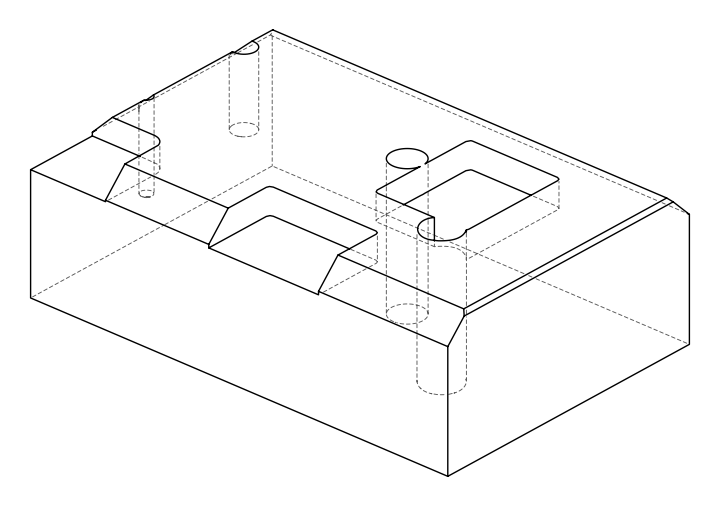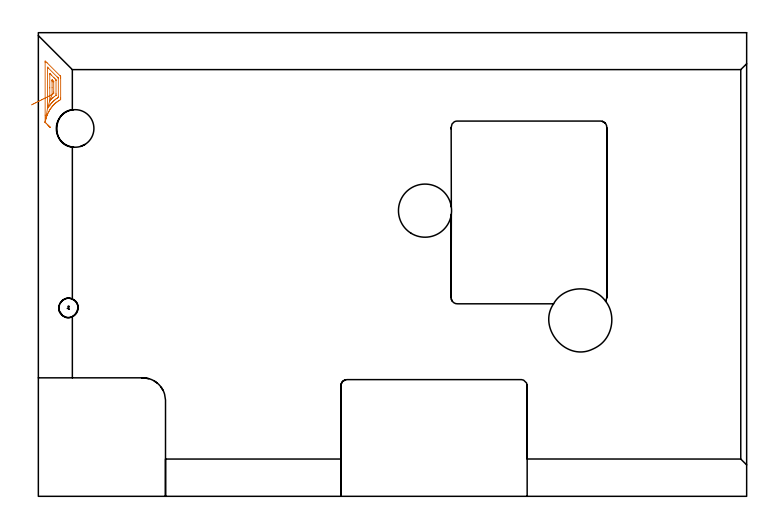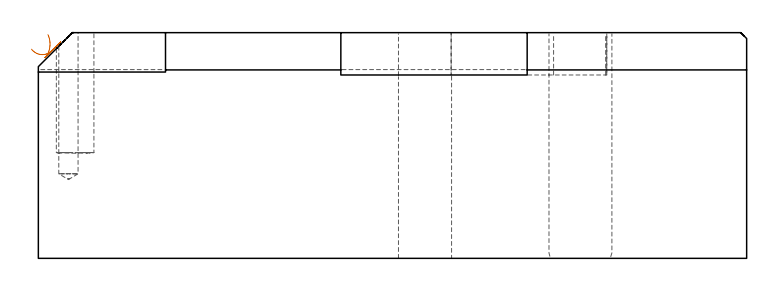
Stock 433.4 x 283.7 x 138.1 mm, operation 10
(PLAN: 17 operations, 10 tool changes, 284.3 min)
(1 SPOT_DRILL | STEP1HOLE_1 | NXT0321_9005460120000 | 0.05 min | 179 mm3)
(2 SPOT_DRILL_1 | STEP1POCKET | NXT0321_9005460120000 | 0.03 min | 1 mm3)
(3 DRILL_BLIND_HOLE_INTO_CENTER | STEP1HOLE_1 | NXT0301_056 | 0.06 min | 547 mm3)
(4 GUN_DRILL_THROUGH_HOLE | STEP1HOLE_1 | UGT0307_005 | 0.64 min | 6782 mm3)
(5 SPADE_DRILL_TO_ENLARGE_THROUGH_HOLE | STEP1HOLE_1 | UGT0306_010 | 0.59 min | 33665 mm3)
(6 DRILL_TO_ENLARGE_THROUGH_HOLE | STEP1HOLE_1 | UGT0301_001 | 0.61 min | 73306 mm3)
(7 DRILL_BLIND_HOLE_INTO_CENTER_1 | STEP1POCKET | UGT0301_228 | 0.37 min | 9528 mm3)
(8 INDEXABLE_INSERT_DRILL_BLIND_HOLE_FROM_SOLID | STEP1POCKET_1 | NXT0302_017 | 0.3 min | 30509 mm3)
(9 AREA_MILL | FG_CHAMFER_SURFACE | UGT0205_001 | 7.93 min | 32125 mm3)
(10 AREA_MILL_1 | FG_CHAMFER_SURFACE_1 | UGT0205_001 | 12.66 min | 46243 mm3)
(11 AREA_MILL_2 | FG_CHAMFER_SURFACE_2 | UGT0205_001 | 27.56 min | 107477 mm3)
(12 AREA_MILL_3 | FG_CHAMFER_SURFACE_3 | UGT0205_001 | 9.85 min | 37021 mm3)
(13 AREA_MILL_4 | FG_CHAMFER_SURFACE_4 | UGT0205_001 | 4.03 min | 1564 mm3)
(14 MILL_CORNER_NOTCH_RECTANGULAR | CORNER_NOTCH_RECTANGULAR | UGT0201_109 | Follow Part, ap 6.35, ae 75% | 3.54 min | 131106 mm3)
(15 MILL_OPEN_POCKET | POCKET_OPEN | NXT0201_008 | Follow Part, ap 1.5, ae 75% | 86.68 min | 275355 mm3)
(16 MILL_SLOT | SLOT_PARTIAL_RECTANGULAR | NXT0201_008 | Follow Part, ap 1.5, ae 75% | 115.79 min | 206467 mm3)
(17 MILL_THROUGH_HOLE_FROM_SOLID_MATERIAL | STEP1HOLE | NXT0201_007 | Circular | 13.65 min | 154702 mm3)
(TOOL NXT0321_9005460120000 | NC Spot Drill, 142deg, 12mm, Carbide, Uncoated | D12 PA142 FL30 Z2)
(TOOL NXT0301_056 | Carbide Drill 8.5mm [860.1-0850-026A1-MM 2214] | D8.5 PA140 FL47 Z2)
(TOOL UGT0307_005 | Gun Drill 8.3 mm | D8.3 PA130 FL24 Z1)
(TOOL UGT0306_010 | Spade Drill 19.5mm | D19.5 PA132 FL10 Z2)
(TOOL UGT0301_001 | Twist Drill 32.5 mm | D32.5 PA118 FL185 Z2)
(TOOL UGT0301_228 | Twist Drill 11.8 mm | D11.8 PA118 FL93 Z2)
(TOOL NXT0302_017 | Index. Insert Drill 23mm [880-D2300L25-05] | D23 PA176 FL115 Z2)
(TOOL UGT0205_001 | Chamfer Mill 20 x 3 x 45 deg. | D20 FL50 Z2)
(TOOL UGT0201_109 | End Mill 25.4 mm | D25.4 FL25 Z2)
(TOOL NXT0201_008 | ENDMILL 6mm [2P460-0600-NA 1630] | D6 FL26 Z6)
(TOOL NXT0201_007 | ENDMILL 25mm [R216.25-25050GCK54P 1620] | D25 R3 FL54 Z5)
(OP 10 AREA_MILL_1, part 2 of 2)
G0 Z148.1
X5.853 Y227.157
Z136.896
G1 X6.186 Y226.823 Z136.162
X6.473 Y226.535 Z135.39
X6.711 Y226.297 Z134.586
X6.899 Y226.109 Z133.755
X7.035 Y225.973 Z132.904
X7.118 Y225.889 Z132.039
X7.147 Y225.86 Z131.168
X7.123 Y225.884 Z130.296
X7.045 Y225.962 Z129.431
X6.914 Y226.094 Z128.578
X6.731 Y226.277 Z127.745
X6.498 Y226.511 Z126.938
X6.215 Y226.794 Z126.163
X5.887 Y227.123 Z125.425
X5.513 Y227.497 Z124.731
X5.099 Y227.912 Z124.085
X4.646 Y228.366 Z123.493
X4.159 Y228.854 Z122.959
X4.158 Y228.855 Z122.958
X4.157 Y229.545 Z122.957
Y233.256
X4.158 Y265.485 Z122.958
X4.161 Y266.093 Z122.961
X4.164 Y266.363 Z122.964
X4.442 Y266.148 Z123.242
X4.504 Y266.093 Z123.304
X5.334 Y265.268 Z124.134
X13.358 Y257.244 Z132.158
X13.441 Y257.159 Z132.241
X13.524 Y257.067 Z132.324
X13.636 Y256.94 Z132.436
X13.638 Y256.878 Z132.438
X13.642 Y256.266 Z132.442
X13.643 Y255.98 Z132.443
X13.642 Y243.758 Z132.442
X13.641 Y243.474 Z132.441
X13.636 Y242.865 Z132.436
X13.627 Y242.734 Z132.427
X13.54 Y242.682 Z132.34
X12.974 Y242.356 Z131.774
X12.466 Y242.058 Z131.266
X12.324 Y241.972 Z131.124
X11.883 Y241.662 Z130.683
X11.575 Y241.441 Z130.375
X11.366 Y241.287 Z130.166
X11.091 Y241.078 Z129.891
X10.867 Y240.894 Z129.667
X10.683 Y240.739 Z129.483
X10.388 Y240.481 Z129.188
X10.057 Y240.185 Z128.857
X9.92 Y240.056 Z128.72
X9.792 Y239.931 Z128.592
X9.475 Y239.609 Z128.275
X9.167 Y239.291 Z127.967
X9.039 Y239.152 Z127.839
X8.9 Y238.994 Z127.7
X8.393 Y238.398 Z127.193
X8.221 Y238.185 Z127.021
X8.008 Y237.912 Z126.808
X7.834 Y237.679 Z126.634
X7.707 Y237.505 Z126.507
X7.465 Y237.156 Z126.265
X7.117 Y236.647 Z125.917
X7.103 Y236.625 Z125.903
X7.094 Y236.611 Z125.894
X6.77 Y236.065 Z125.57
X6.569 Y235.718 Z125.369
X6.447 Y235.496 Z125.247
X6.225 Y235.08 Z125.025
X6.139 Y234.911 Z124.939
X6.097 Y234.824 Z124.897
X5.851 Y234.306 Z124.651
X5.679 Y233.931 Z124.479
X5.574 Y233.691 Z124.374
X5.334 Y233.125 Z124.134
X5.309 Y233.062 Z124.109
X5.3 Y233.038 Z124.1
X5.077 Y232.401 Z123.877
X4.989 Y232.144 Z123.789
X4.859 Y231.727 Z123.659
X4.715 Y231.251 Z123.515
X4.655 Y231.038 Z123.455
X4.473 Y230.357 Z123.273
X4.467 Y230.332 Z123.267
X4.442 Y230.228 Z123.242
X4.308 Y229.599 Z123.108
X4.28 Y229.464 Z123.08
X4.163 Y228.869 Z122.963
X4.159 Y228.854 Z122.959
X5.577 Y237.218 Z124.377
X5.575 Y237.263 Z124.375
X5.573 Y237.505 Z124.373
X5.572 Y237.768 Z124.372
X5.571 Y261.864 Z124.371
X5.573 Y262.248 Z124.373
X5.577 Y262.52 Z124.377
X5.578 Y262.558 Z124.378
X5.586 Y262.554 Z124.386
X5.629 Y262.52 Z124.429
X5.929 Y262.223 Z124.729
X6.225 Y261.927 Z125.025
X11.575 Y256.577 Z130.375
X11.884 Y256.266 Z130.684
X12.195 Y255.945 Z130.995
X12.222 Y255.912 Z131.022
X12.225 Y255.896 Z131.025
X12.227 Y255.856 Z131.027
X12.228 Y255.774 Z131.028
X12.229 Y255.61 Z131.029
X12.228 Y244.25 Z131.028
X12.227 Y244.168 Z131.027
X12.225 Y244.128 Z131.025
X12.223 Y244.113 Z131.023
X12.158 Y244.061 Z130.958
X11.685 Y243.758 Z130.485
X11.62 Y243.713 Z130.42
X11.575 Y243.682 Z130.375
X11.099 Y243.341 Z129.899
X10.683 Y243.039 Z129.483
X10.583 Y242.965 Z129.383
X10.453 Y242.865 Z129.253
X10.091 Y242.565 Z128.891
X9.792 Y242.313 Z128.592
X9.609 Y242.154 Z128.409
X9.406 Y241.972 Z128.206
X9.145 Y241.726 Z127.945
X8.9 Y241.489 Z127.7
X8.695 Y241.284 Z127.495
X8.495 Y241.078 Z127.295
X8.261 Y240.825 Z127.061
X8.008 Y240.547 Z126.808
X7.84 Y240.354 Z126.64
X7.695 Y240.185 Z126.495
X7.435 Y239.866 Z126.235
X7.117 Y239.472 Z125.917
X7.038 Y239.371 Z125.838
X6.978 Y239.291 Z125.778
X6.664 Y238.852 Z125.464
X6.342 Y238.398 Z125.142
X6.295 Y238.328 Z125.095
X6.225 Y238.223 Z125.025
X5.602 Y237.235 Z124.402
X5.577 Y237.218 Z124.377
X6.991 Y241.972 Z125.791
X6.989 Y241.981 Z125.789
X6.986 Y242.102 Z125.786
X6.985 Y249.946 Z125.785
X6.986 Y258.184 Z125.786
X6.987 Y258.316 Z125.787
X6.992 Y258.579 Z125.792
X7. Y258.692 Z125.8
X7.039 Y258.657 Z125.839
X7.117 Y258.583 Z125.917
X7.65 Y258.053 Z126.45
X8.008 Y257.695 Z126.808
X9.437 Y256.266 Z128.237
X9.792 Y255.911 Z128.592
X10.328 Y255.373 Z129.128
X10.683 Y255.008 Z129.483
X10.808 Y254.87 Z129.608
X10.812 Y254.611 Z129.612
X10.814 Y254.479 Z129.614
Y246.307
X10.81 Y245.545 Z129.61
X10.808 Y245.42 Z129.608
X10.802 Y245.384 Z129.602
X10.775 Y245.362 Z129.575
X10.683 Y245.292 Z129.483
X9.792 Y244.635 Z128.592
X9.314 Y244.237 Z128.114
X8.9 Y243.888 Z127.7
X8.831 Y243.828 Z127.631
X8.754 Y243.758 Z127.554
X8.37 Y243.396 Z127.17
X8.008 Y243.049 Z126.808
X7.916 Y242.958 Z126.716
X7.824 Y242.865 Z126.624
X7.482 Y242.499 Z126.282
X7.117 Y242.104 Z125.917
X7.054 Y242.034 Z125.854
X6.998 Y241.972 Z125.798
X6.991 Z125.791
X8.408 Y245.82 Z127.208
X8.406 Y245.824 Z127.206
X8.403 Y245.859 Z127.203
X8.401 Y245.918 Z127.201
X8.4 Y250.012 Z127.2
Y253.586
Y254.087
X8.401 Y254.479 Z127.201
X8.403 Y254.597 Z127.203
X8.407 Y254.735 Z127.207
X8.418 Y254.824 Z127.218
X8.506 Y254.741 Z127.306
X8.635 Y254.616 Z127.435
X8.774 Y254.479 Z127.574
X8.9 Y254.353 Z127.7
X9.281 Y253.965 Z128.081
X9.375 Y253.867 Z128.175
X9.394 Y253.843 Z128.194
X9.396 Y253.813 Z128.196
X9.398 Y253.753 Z128.198
X9.4 Y253.586 Z128.2
Y247.332
X9.399 Y246.832 Z128.199
X9.395 Y246.635 Z128.195
X9.394 Y246.615 Z128.194
X9.379 Y246.6 Z128.179
X9.33 Y246.558 Z128.13
X9.179 Y246.439 Z127.979
X9.023 Y246.315 Z127.823
X8.462 Y245.857 Z127.262
X8.418 Y245.825 Z127.218
X8.408 Y245.82 Z127.208
X7.804 Y245.519 Z126.655
X7.159 Y245.198 Z126.163
X6.478 Y244.858 Z125.736
X5.767 Y244.504 Z125.376
X5.03 Y244.136 Z125.087
X4.274 Y243.759 Z124.872
X3.503 Y243.375 Z124.73
X2.725 Y242.987 Z124.664
X1.944 Y242.598 Z124.675
X1.167 Y242.211 Z124.761
X0.4 Y241.828 Z124.922
X-0.352 Y241.453 Z125.158
X-1.082 Y241.089 Z125.466
X-1.786 Y240.738 Z125.844
X-2.458 Y240.404 Z126.289
X-3.092 Y240.088 Z126.798
X-3.684 Y239.792 Z127.366
X-4.229 Y239.52 Z127.99
G0 Z148.1
M5
M2
